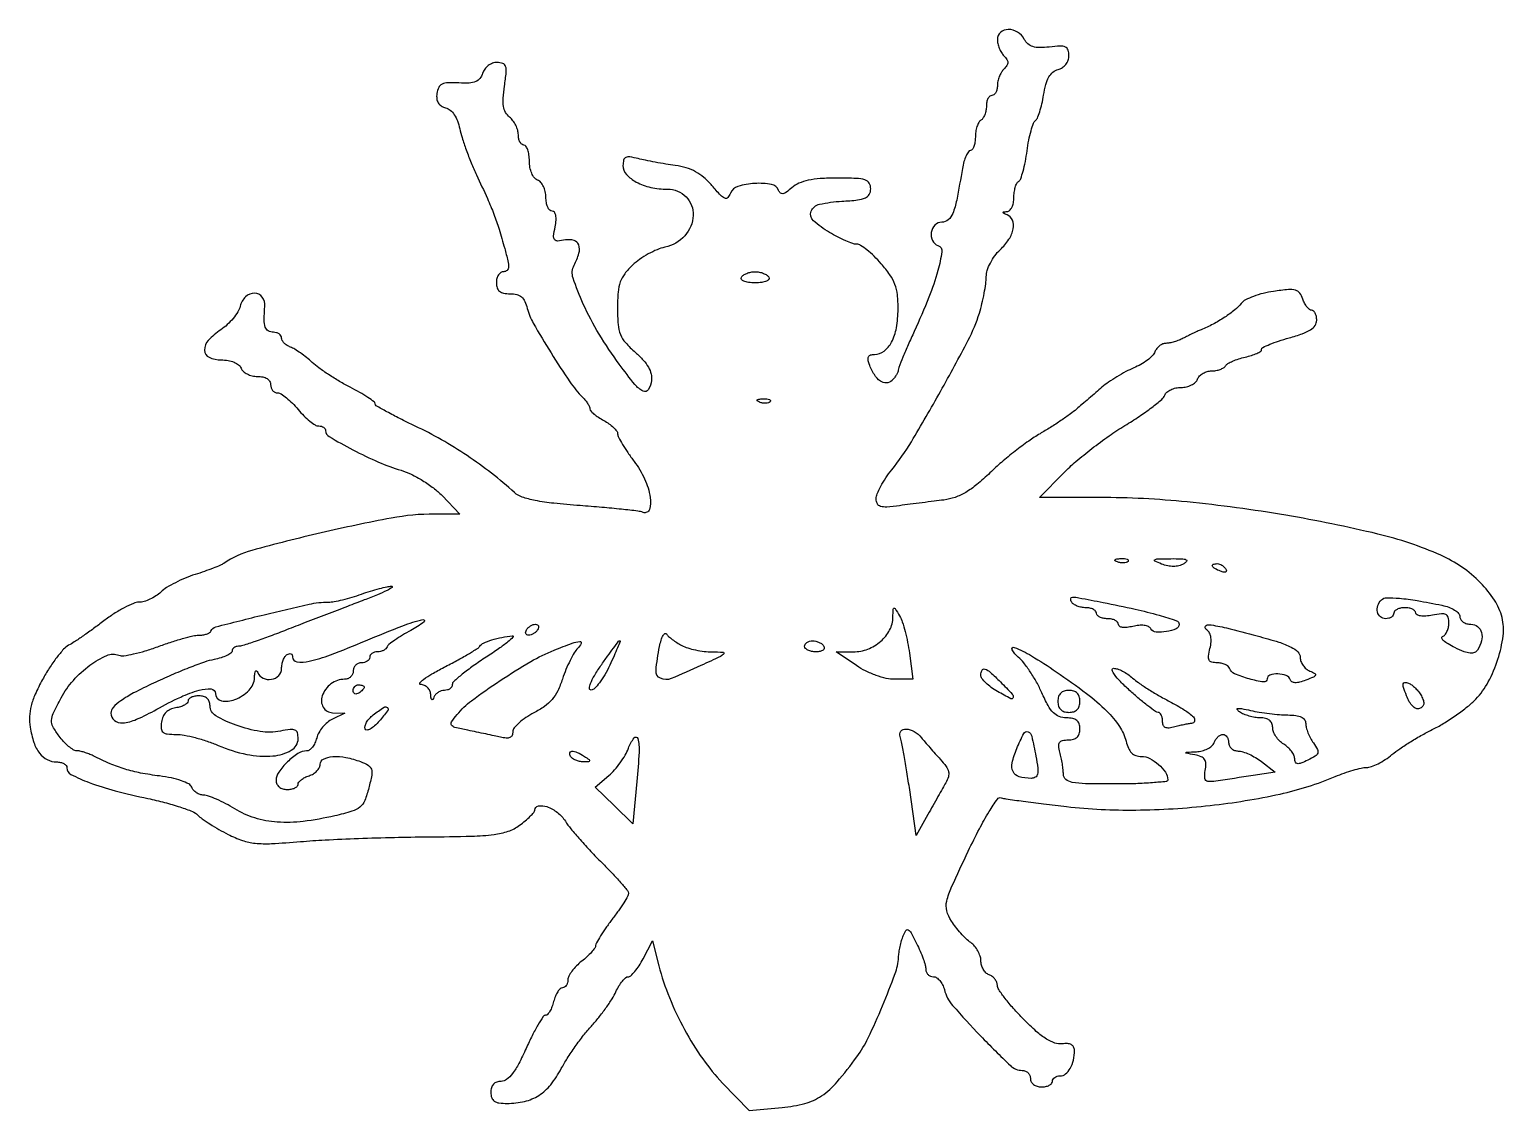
# Model space of a CAD drawing. Extents: x 0 to 268, y 0 to 196.
import ezdxf

# ---------------------------------------------------------------- set-up
doc = ezdxf.new("R2010")
doc.units = 0

msp = doc.modelspace()

# ---------------------------------------------------------------- linework, layer by layer
for points in [[(176, 194.2, 0.056383), (176.08791, 193.422897, 0.038823), (176.3525, 192.57625, 0.039117), (176.740359, 191.790842, 0.062206), (177.2, 191.2, -0.049631), (177.734592, 190.547259, -0.147822), (177.9, 190, -0.147822), (177.734592, 189.452741, -0.049631), (177.2, 188.8, 0.062206), (176.740359, 188.209158, 0.039117), (176.3525, 187.42375, 0.038823), (176.08791, 186.577103, 0.056383), (176, 185.8, -0.053595), (175.925973, 185.111367, -0.073362), (175.70625, 184.52875, -0.093122), (175.381591, 184.137625, -0.17482), (175, 184, 0.186414), (174.618213, 183.852535, 0.089706), (174.29375, 183.429836, 0.069539), (174.073784, 182.801778, 0.049547), (174, 182.059017, -0.046881), (173.925923, 181.270704, -0.046318), (173.70625, 180.50665, -0.050262), (173.383556, 179.876024, -0.111412), (173, 179.5, 0.130646), (172.615492, 179.093337, 0.045439), (172.29375, 178.346475, 0.041396), (172.073842, 177.42066, 0.037634), (172, 176.440983, -0.034692), (171.935051, 175.506041, -0.052831), (171.738388, 174.717039, -0.068867), (171.450996, 174.17479, -0.240989), (171.109406, 174, 0.250963), (170.729389, 173.796439, 0.041763), (170.315351, 173.045312, 0.03726), (169.936938, 171.995028, 0.025034), (169.656861, 170.75, -0.004908), (168.608049, 165.019863, -0.044566), (167.90644, 162.579199, -0.128237), (167.078567, 161.429499, -0.174654), (165.886501, 161, 0.206083), (164.663304, 160.473478, 0.151133), (164.002489, 159.132463, 0.150663), (164.213331, 157.649452, 0.204987), (165.212016, 156.762661, -0.36088), (165.909363, 155.641368, -0.033372), (165.200327, 152.196889, -0.028083), (163.574828, 147.386717, -0.012175), (160.903961, 141.18023, 0.00408), (159.791308, 138.705794, 0.00592), (158.853039, 136.502388, 0.00318), (158.095531, 134.62964, 0.094785), (158, 134.13023, -0.104985), (157.924126, 133.772858, -0.032098), (157.666384, 133.280889, -0.030558), (157.298938, 132.752745, -0.02912), (156.864286, 132.264286, -0.185944), (155.847441, 131.812982, -0.170359), (154.745275, 132.138833, -0.101882), (153.658742, 133.322119, -0.044468), (152.725431, 135.25, -0.051637), (152.51473, 136.0459, -0.164218), (152.606536, 136.580988, -0.194997), (152.986589, 136.894779, -0.076405), (153.671142, 137, 0.164486), (155.413791, 137.589223, 0.109628), (156.784062, 139.215046, 0.077823), (157.664779, 141.815152, 0.041153), (157.968197, 145.215204, 0.027588), (157.842683, 147.805525, 0.063298), (157.398191, 149.70384, 0.063386), (156.493382, 151.428998, 0.02773), (154.896408, 153.465204, 0.019752), (153.609977, 154.818612, 0.024806), (152.311092, 155.961654, 0.024238), (151.15676, 156.792023, 0.144781), (150.453568, 157, -0.085559), (149.71865, 157.126685, -0.016222), (148.448485, 157.624967, -0.016893), (146.987146, 158.313066, -0.014798), (145.508399, 159.127546, -0.050177), (142.587982, 161.271731, -0.313406), (142.188161, 162.980933, -0.251044), (143.699524, 164.257159, -0.037946), (147.759366, 164.80226, 0.01199), (150.622217, 165.036361, 0.075133), (152.038548, 165.406401, 0.166759), (152.739563, 166.041386, 0.126748), (153, 167.05226, 0.137123), (152.713348, 168.077842, 0.181965), (151.957895, 168.671096, 0.068308), (150.3754, 168.941629, 0.008228), (146.828741, 169, 0.015796), (143.833777, 168.90536, 0.037125), (141.618808, 168.599105, 0.050264), (139.951774, 168.061332, 0.078313), (138.682641, 167.25, -0.023397), (137.711699, 166.467525, -0.107194), (137.053969, 166.175403, -0.22542), (136.595791, 166.287057, -0.138845), (136.270567, 166.75, 0.270439), (134.980884, 167.849737, 0.058801), (131.943547, 168.0333, 0.057919), (128.887811, 167.499909, 0.230678), (127.524265, 166.25, -0.090866), (127.039205, 165.470547, -0.31586), (126.491365, 165.347455, -0.108909), (125.717194, 165.886046, -0.010194), (124.167276, 167.633325, 0.037957), (122.710081, 169.103094, 0.052721), (121.189821, 170.162178, 0.053141), (119.491322, 170.874184, 0.039401), (117.5, 171.302788, -0.006781), (115.767355, 171.558986, -0.005087), (113.867188, 171.886213, -0.005144), (112.084938, 172.230821, -0.011746), (110.75, 172.53604, 0.022825), (109.26261, 172.841615, 0.147634), (108.512375, 172.73882, 0.228097), (108.121759, 172.268377, 0.061185), (108, 171.277092, 0.187059), (108.621208, 169.674737, 0.08613), (110.418427, 168.282004, 0.068708), (113.042114, 167.323586, 0.053309), (116.068492, 167, -0.19935), (119.456026, 165.593494, -0.209859), (120.756365, 162.240925, -0.174869), (119.227105, 158.520062, -0.158127), (115.606699, 156.442575, 0.048318), (114.21827, 156.007212, 0.026068), (112.60478, 155.22275, 0.025718), (111.029941, 154.243971, 0.036599), (109.75, 153.207502, 0.039886), (108.312228, 151.624081, 0.079712), (107.505873, 150.142455, 0.065221), (107.11338, 148.292488, 0.019704), (107, 145.416501, 0.019612), (107.118018, 142.408896, 0.076328), (107.542917, 140.600712, 0.086957), (108.460674, 139.125871, 0.030044), (110.25, 137.353592, -0.0281), (111.6826, 135.945621, -0.054217), (112.628264, 134.647406, -0.069452), (113.119993, 133.425318, -0.096534), (113.180449, 132.25, -0.097584), (112.601272, 130.589651, -0.395788), (111.665519, 130.313595, -0.106804), (110.168504, 131.523358, -0.010626), (107.335169, 135.196213, -0.023476), (103.675468, 140.675349, -0.02845), (100.794633, 146.141313, -0.026744), (98.941142, 150.854316, -0.202763), (99.125323, 153.184259, 0.048387), (99.995616, 155.348797, 0.155185), (99.961332, 156.884195, 0.245065), (99.107529, 157.695532, 0.117569), (97.554831, 157.765731, -0.028635), (96.14676, 157.579309, -0.249652), (95.588481, 157.82523, -0.200135), (95.408392, 158.472121, -0.018467), (95.679831, 160.149153, 0.028668), (95.848981, 161.348811, 0.068851), (95.799982, 162.243183, 0.118492), (95.548877, 162.79346, 0.230669), (95.125, 163, -0.209717), (94.694843, 163.188722, -0.081607), (94.330469, 163.743594, -0.06215), (94.082538, 164.562267, -0.042507), (94, 165.531385, 0.055002), (93.888458, 166.542288, 0.057561), (93.559375, 167.488259, 0.06413), (93.074238, 168.232199, 0.125259), (92.5, 168.638374, -0.134491), (91.911606, 169.070802, -0.065461), (91.429364, 169.877318, -0.056246), (91.108095, 170.931597, -0.045886), (91, 172.106989, 0.032824), (90.927172, 173.215182, 0.050432), (90.70625, 174.150178, 0.065191), (90.383965, 174.79579, 0.249384), (90, 175, -0.181272), (89.618307, 175.143082, -0.091278), (89.29375, 175.551532, -0.071223), (89.073889, 176.159146, -0.05129), (89, 176.877555, 0.070725), (88.884116, 177.692716, 0.0446), (88.53451, 178.589901, 0.04398), (88.021856, 179.428665, 0.060462), (87.415353, 180.070251, -0.09159), (86.690403, 180.939019, -0.087043), (86.307418, 182.024871, -0.059067), (86.236701, 183.514466, -0.019575), (86.476626, 185.692696, 0.011106), (86.79639, 188.204201, 0.102285), (86.687976, 189.290923, 0.235626), (86.180438, 189.818436, 0.08568), (85.128661, 190, 0.089682), (84.317015, 189.853239, 0.071603), (83.535683, 189.425651, 0.070891), (82.899672, 188.789842, 0.084369), (82.511544, 188.036371, -0.089579), (82.009566, 187.086154, -0.130988), (81.257766, 186.519824, -0.086935), (80.08556, 186.267914, -0.024009), (78.194368, 186.286371, 0.020576), (76.203055, 186.319472, 0.105508), (75.134326, 186.063859, 0.170178), (74.52837, 185.461851, 0.07758), (74.197743, 184.380352, 0.065536), (74.187313, 183.42826, 0.107498), (74.450594, 182.669778, 0.113438), (74.991961, 182.116136, 0.078893), (75.795875, 181.763631, -0.110854), (76.629602, 181.333196, -0.070153), (77.365022, 180.516907, -0.058691), (77.955503, 179.371554, -0.040363), (78.356913, 177.965437, 0.027354), (78.773363, 176.348587, 0.010377), (79.523398, 174.141137, 0.010241), (80.439769, 171.769883, 0.012328), (81.400805, 169.582159, -0.004156), (83.371165, 165.288728, -0.01392), (84.56013, 162.429646, -0.016393), (85.484954, 159.759956, -0.007674), (86.514608, 156.25, -0.010141), (87.093302, 153.980966, -0.067408), (87.203608, 152.821161, -0.19454), (86.940587, 152.238565, -0.192954), (86.345411, 152, 0.146942), (85.832339, 151.845889, 0.099081), (85.395215, 151.4125, 0.082857), (85.100543, 150.76458, 0.065468), (85, 150, 0.075604), (85.141944, 149.066626, 0.148702), (85.560118, 148.451536, 0.124639), (86.310162, 148.107118, 0.045651), (87.480948, 148, -0.059563), (88.695562, 147.854793, -0.11598), (89.561528, 147.41611, -0.108587), (90.176863, 146.61443, -0.04814), (90.626672, 145.351323, 0.068916), (91.718032, 142.646579, 0.008871), (94.932249, 137.270732, 0.010218), (98.357018, 132.009619, 0.04592), (100.690057, 129.178571, -0.026158), (101.19143, 128.616891, -0.028662), (101.615204, 128.022182, -0.029798), (101.914621, 127.476997, -0.111116), (102, 127.097551, 0.190467), (102.14797, 126.723203, 0.029974), (102.734375, 126.168064, 0.029688), (103.542613, 125.567893, 0.021996), (104.5, 125, -0.030705), (105.458968, 124.408367, -0.037323), (106.273797, 123.737516, -0.040708), (106.851732, 123.086532, -0.155978), (107.02782, 122.58102, 0.115987), (107.192163, 121.954859, 0.013), (107.920546, 120.663659, 0.015229), (108.887588, 119.155162, 0.011804), (110.02782, 117.571861, -0.055102), (111.921339, 114.396051, -0.063511), (112.96523, 111.0298, -0.124324), (112.804289, 108.844918, -0.427604), (111.65586, 108.301817, 0.061412), (110.71851, 108.534919, 0.003461), (107.739267, 108.876468, 0.005273), (104.17762, 109.221874, 0.003838), (100.210291, 109.533768, -0.008473), (95.427167, 109.954443, -0.02268), (92.045673, 110.465581, -0.030948), (89.676698, 111.088811, -0.105026), (88.30443, 111.889921, 0.018665), (84.134019, 115.405247, 0.01828), (79.684653, 118.62548, 0.018356), (75.031304, 121.499171, 0.019228), (70.25, 123.976634, -0.006865), (67.470982, 125.330535, -0.010837), (65.129687, 126.575586, -0.005051), (63.20422, 127.679368, -0.266068), (63, 128.035974, 0.241232), (62.820817, 128.385753, 0.010671), (61.662536, 129.182631, 0.016015), (60.191755, 130.082848, 0.010546), (58.446931, 131.027294, -0.014365), (56.532376, 132.082601, -0.011716), (54.544586, 133.31759, -0.011888), (52.767585, 134.541489, -0.030135), (51.556022, 135.535661, 0.017587), (50.542899, 136.410422, 0.015686), (49.432252, 137.247229, 0.015945), (48.386288, 137.936171, 0.04607), (47.609091, 138.319764, -0.051932), (46.993648, 138.632526, -0.055972), (46.47267, 139.058819, -0.062953), (46.117477, 139.528529, -0.131174), (46, 139.968615, 0.143927), (45.884389, 140.361926, 0.099493), (45.559375, 140.697031, 0.083896), (45.073382, 140.922835, 0.066987), (44.5, 141, -0.136104), (43.571794, 141.257433, -0.181028), (43.031595, 141.937147, -0.083494), (42.835587, 143.263207, -0.015245), (42.960875, 145.75, 0.180913), (42.488696, 147.409983, 0.239886), (41.106675, 148.103054, 0.191675), (39.463366, 147.437548, 0.141264), (38.466583, 145.722878, -0.076722), (38.039158, 144.709235, -0.034763), (37.197954, 143.535128, -0.033379), (36.119481, 142.395699, -0.038981), (34.950406, 141.472878, 0.058328), (32.682676, 139.536197, 0.192902), (31.992394, 137.736916, 0.29179), (32.826992, 136.470275, 0.105481), (35.031385, 136, -0.042163), (36.28116, 135.894423, -0.056447), (37.373225, 135.578824, -0.067387), (38.195612, 135.098439, -0.136118), (38.638374, 134.5, 0.119725), (39.03509, 133.925958, 0.065064), (39.747841, 133.440625, 0.059009), (40.64904, 133.111675, 0.058092), (41.606989, 133, -0.05124), (42.591296, 132.898863, -0.089017), (43.351165, 132.593294, -0.115825), (43.827405, 132.112137, -0.138282), (44, 131.5, 0.082687), (44.095391, 130.927122, 0.092524), (44.370412, 130.440625, 0.100616), (44.780013, 130.115317, 0.118206), (45.260977, 130, -0.141439), (45.902652, 129.814779, -0.028544), (46.879468, 129.11875, -0.028041), (47.958782, 128.148493, -0.023026), (49, 127, 0.023026), (50.041218, 125.851507, 0.028041), (51.120532, 124.88125, 0.028544), (52.097348, 124.185221, 0.141439), (52.739023, 124, -0.064887), (53.221099, 123.937175, -0.082449), (53.629588, 123.752935, -0.098905), (53.902847, 123.479675, -0.148126), (54, 123.158929, 0.267676), (54.63288, 122.061454, 0.010066), (58.948023, 119.678869, 0.018369), (63.613253, 117.43896, 0.030995), (67.689758, 115.955901, -0.042017), (69.53057, 115.239935, -0.024526), (71.605344, 114.095779, -0.024399), (73.584102, 112.736821, -0.037627), (75.135925, 111.359761), (78.392334, 108), (73.792847, 108, 0.046158), (65.927266, 107.272333, 0.011295), (53.183998, 104.594961, 0.009134), (40.593044, 101.407504, 0.084091), (35.5, 99.047019, -0.05064), (34.874989, 98.70509, -0.007677), (33.552935, 98.170827, -0.008535), (31.966501, 97.588808, -0.007293), (30.275951, 97.028632, 0.022812), (28.513236, 96.383189, 0.019197), (26.709875, 95.545176, 0.019628), (25.12155, 94.6512, 0.049571), (24.067764, 93.848505, -0.043039), (23.163667, 93.141018, -0.035067), (22.089185, 92.542998, -0.036319), (21.01398, 92.131943, -0.073269), (20.11841, 92, 0.100326), (19.081572, 91.78984, 0.02176), (17.422899, 91.001904, 0.02186), (15.550218, 89.902886, 0.019389), (13.701868, 88.602227, -0.005577), (11.856254, 87.225743, -0.005682), (9.991758, 85.899442, -0.005533), (8.346047, 84.783501, -0.023356), (7.322501, 84.172597, 0.086797), (6.400061, 83.449927, 0.020062), (5.134692, 81.925977, 0.020129), (3.80035, 80.027304, 0.018478), (2.582104, 77.973518, 0.018161), (1.239036, 75.277055, 0.043043), (0.492278, 73.164418, 0.054116), (0.215297, 71.275604, 0.049629), (0.336484, 69.313918, 0.039217), (1.014947, 66.532677, 0.082924), (2.042944, 64.573095, 0.111621), (3.418515, 63.414768, 0.119958), (5.122445, 63, -0.054021), (5.840729, 62.922168, -0.073746), (6.448468, 62.691261, -0.093434), (6.856369, 62.350019, -0.173669), (7, 61.948973, 0.282311), (7.74437, 60.735692, 0.026835), (11.067486, 59.265453, 0.026204), (15.743873, 57.764969, 0.013541), (21.723509, 56.358503, -0.013001), (24.753362, 55.649307, -0.01599), (27.537726, 54.824758, -0.014474), (29.809952, 53.998341, -0.10226), (30.786608, 53.35625, 0.042868), (31.598439, 52.672849, 0.011748), (32.988981, 51.740726, 0.011786), (34.621415, 50.754483, 0.012039), (36.287126, 49.853519, 0.03453), (38.882478, 48.74792, 0.058552), (41.185893, 48.240788, 0.038389), (44.144467, 48.172734, 0.007613), (49.432796, 48.538031, -0.008313), (53.883085, 48.839178, -0.00338), (59.949009, 49.107349, -0.003343), (66.475946, 49.308006, -0.004255), (72.5, 49.401611, 0.003987), (80.528212, 49.522055, 0.025477), (84.586343, 49.822568, 0.051786), (87.161244, 50.420954, 0.075758), (89.218575, 51.5, 0.016103), (90.262051, 52.320729, 0.021684), (91.1478, 53.132812, 0.019476), (91.811325, 53.850144, 0.16796), (91.968575, 54.25, -0.353548), (92.643096, 55.016678, -0.129366), (94.185587, 54.881036, -0.07961), (96.095077, 53.828185, -0.084644), (97.533567, 52.25, 0.028963), (98.531533, 50.875926, 0.0087), (100.204206, 48.903939, 0.008689), (102.161877, 46.752321, 0.009323), (104.148577, 44.720857, -0.00773), (106.007505, 42.832114, -0.011399), (107.574895, 41.112727, -0.006821), (108.824901, 39.636917, -0.174001), (109, 39.148996, -0.132153), (108.869389, 38.663463, -0.009081), (108.126922, 37.435249, -0.012452), (107.166332, 35.990575, -0.009011), (106.02782, 34.428139, 0.009299), (104.887366, 32.861141, 0.012616), (103.920546, 31.402417, 0.00958), (103.174944, 30.161157, 0.122932), (103.02782, 29.64392, -0.152091), (102.872637, 29.19722, -0.023539), (102.273797, 28.461654, -0.024421), (101.459305, 27.636995, -0.019065), (100.5, 26.82134, 0.032218), (99.543259, 25.963531, 0.035158), (98.734375, 25.013195, 0.037659), (98.168581, 24.109925, 0.121673), (98, 23.42742, -0.066949), (97.926611, 22.88178, -0.08387), (97.711847, 22.419305, -0.099484), (97.393129, 22.110016, -0.144001), (97.019052, 22, 0.196992), (96.598489, 21.827615, 0.05533), (96.141941, 21.265625, 0.046776), (95.722843, 20.457085, 0.034719), (95.410644, 19.5, -0.029544), (95.109273, 18.542644, -0.041377), (94.722068, 17.734375, -0.047648), (94.311418, 17.164822, -0.21599), (93.947668, 17, 0.253886), (93.509727, 16.762305, 0.011175), (92.566622, 15.2375, 0.016596), (91.511911, 13.299407, 0.01084), (90.419513, 11, -0.015027), (89.077634, 8.23542, -0.041904), (87.922594, 6.416211, -0.064278), (86.869666, 5.347236, -0.167691), (85.863436, 5, 0.083938), (85.072794, 4.866328, 0.122042), (84.48293, 4.481679, 0.116354), (84.122739, 3.850249, 0.071806), (84, 3, 0.080641), (84.157824, 2.027802, 0.164872), (84.619118, 1.419322, 0.117663), (85.482233, 1.093386, 0.031717), (86.952947, 1, 0.057638), (90.134344, 1.367959, 0.085214), (92.71575, 2.460312, 0.080999), (94.874551, 4.399954, 0.047254), (96.794176, 7.312496, -0.020049), (97.879906, 9.172386, -0.011793), (99.317136, 11.309344, -0.011786), (100.856752, 13.380546, -0.019678), (102.259305, 15.038464, 0.016576), (103.59012, 16.591942, 0.013608), (104.908936, 18.334018, 0.013829), (106.033624, 20.002489, 0.035026), (106.728561, 21.288464, -0.028401), (107.271939, 22.326599, -0.03702), (107.888737, 23.203486, -0.0405), (108.488761, 23.824807, -0.182454), (108.952881, 24, 0.191243), (109.440765, 24.193693, 0.030782), (110.154563, 24.954687, 0.030261), (110.922848, 26.005409, 0.022428), (111.645415, 27.25), (113.34219, 30.5), (114.512933, 26, 0.032884), (116.429927, 20.220439, 0.02807), (119.177043, 14.417381, 0.028555), (122.489028, 9.079751, 0.038658), (126.099751, 4.702464), (130.908098, -0.286111), (136.889318, 0.256247, 0.042516), (141.03454, 0.990914, 0.084035), (144.06605, 2.374142, 0.06721), (146.884285, 4.896028, 0.019541), (150.5, 9.48299, 0.045912), (152.530845, 12.896422, 0.012136), (155.125738, 18.696642, 0.010378), (157.438249, 24.560424, 0.076451), (158.041128, 27.5, -0.026128), (158.133834, 28.406394, -0.015139), (158.334719, 29.483149, -0.015105), (158.602291, 30.55367, -0.024492), (158.900944, 31.442636, -0.04715), (159.386068, 32.404059, -0.403219), (159.811835, 32.50947, -0.138621), (160.316019, 31.991023, -0.008307), (161.330659, 30.038998, -0.014521), (161.969684, 28.659129, -0.015722), (162.509631, 27.280198, -0.015379), (162.89736, 26.074019, -0.070181), (163, 25.346362, 0.102466), (163.106403, 24.832604, 0.098688), (163.40878, 24.395494, 0.097101), (163.860437, 24.102617, 0.095713), (164.391592, 24, -0.146963), (164.967485, 23.826993, -0.071474), (165.547058, 23.312091, -0.061399), (166.042802, 22.553885, -0.052679), (166.370943, 21.658182, 0.118269), (167.86614, 18.795609, 0.012769), (172.949315, 13.25457, 0.010012), (178.364777, 7.866, 0.193068), (180.523909, 7, -0.100692), (181.087207, 6.885399, -0.098319), (181.566398, 6.559375, -0.097547), (181.8874, 6.072494, -0.097408), (182, 5.5, 0.130775), (182.153209, 4.924246, 0.10214), (182.583333, 4.4375, 0.08892), (183.230589, 4.111864, 0.072314), (184, 4, 0.048028), (184.765418, 4.073693, 0.068025), (185.4125, 4.29375, 0.088204), (185.848523, 4.618118, 0.191087), (186, 5, -0.138107), (186.107379, 5.381338, -0.100138), (186.409197, 5.70625, -0.085896), (186.860624, 5.925009, -0.070083), (187.393011, 6, 0.17214), (188.39264, 6.354661, 0.094799), (189.238339, 7.35894, 0.074437), (189.808182, 8.862568, 0.053464), (190, 10.651338, 0.124075), (189.845607, 11.263934, 0.150656), (189.425612, 11.677724, 0.10875), (188.723905, 11.866082, 0.046703), (187.75, 11.819551, -0.120336), (186.442814, 11.948648, -0.057654), (184.91692, 12.69166, -0.039868), (183.07424, 14.086717, -0.015466), (180.75, 16.289785, -0.013097), (178.930729, 18.223029, -0.017661), (177.395312, 20.070081, -0.014801), (176.23802, 21.66199, -0.150882), (176, 22.432796, 0.098805), (175.888181, 22.993131, 0.066859), (175.559375, 23.557596, 0.063877), (175.073442, 24.040466, 0.072187), (174.5, 24.361626, -0.101837), (173.926405, 24.728783, -0.06679), (173.440625, 25.348209, -0.063255), (173.112035, 26.113987, -0.069861), (173, 26.911911, 0.078268), (172.865835, 27.763744, 0.049108), (172.462462, 28.690374, 0.048024), (171.870247, 29.547371, 0.062588), (171.170082, 30.193296, -0.037465), (170.348094, 30.878661, -0.01715), (169.378783, 31.885125, -0.016873), (168.42587, 33.019783, -0.022321), (167.641714, 34.117767, -0.080256), (166.820633, 35.979479, -0.123911), (166.805514, 37.729236, -0.047392), (167.694811, 40.303365, -0.00381), (170.721632, 46.817529, -0.009401), (172.726167, 50.8493, -0.018283), (174.501869, 53.9741, -0.013983), (176.010447, 56.270259, -0.332159), (176.70201, 56.499563, 0.044981), (177.558858, 56.297744, 0.001856), (180.688187, 55.86407, 0.003212), (184.405065, 55.387319, 0.002273), (188.584046, 54.897832, 0.030865), (201.173551, 54.263491, 0.025047), (214.666353, 55.093651, 0.025752), (227.34496, 57.179075, 0.046457), (237.372124, 60.361928, -0.014893), (238.986709, 60.98896, -0.014889), (240.6359, 61.518816, -0.014883), (242.100742, 61.894921, -0.055447), (243.045399, 62, 0.088203), (243.929595, 62.157201, 0.028899), (245.147812, 62.686217, 0.027764), (246.458747, 63.442002, 0.028045), (247.673275, 64.336059, -0.023815), (249.086814, 65.39516, -0.010453), (251.05109, 66.6667, -0.010318), (253.195301, 67.93156, -0.01361), (255.202777, 68.98973, 0.022967), (257.221871, 70.102778, 0.015877), (259.402486, 71.53609, 0.016043), (261.414518, 73.050845, 0.031367), (262.895759, 74.403671, 0.069736), (265.163607, 77.522478, 0.04473), (266.909779, 81.651754, 0.045425), (267.853068, 85.872374, 0.094025), (267.656625, 89.231978, 0.082724), (266.28511, 92.379147, 0.05047), (263.739873, 95.546625, 0.047125), (260.371759, 98.376982, 0.047187), (256.534674, 100.52518, 0.045443), (245.098763, 104.381651, 0.016703), (228.384113, 107.787674, 0.016823), (210.441088, 110.206109, 0.025089), (194.629381, 111), (183.675691, 111), (188.087845, 115.512552, -0.0231), (190.252994, 117.531442, -0.011549), (193.162664, 119.890009, -0.01144), (196.292733, 122.197178, -0.016551), (199.168033, 124.077758, 0.011149), (201.762026, 125.734623, 0.01482), (204.039065, 127.361416, 0.012082), (205.843012, 128.802821, 0.127199), (206.386648, 129.565206, -0.125385), (206.775373, 130.114486, -0.064107), (207.487663, 130.578529, -0.057528), (208.3935, 130.89331, -0.054935), (209.361626, 131, 0.057362), (210.331585, 131.111645, 0.05868), (211.24294, 131.440625, 0.064864), (211.96275, 131.925916, 0.120997), (212.361626, 132.5, -0.101733), (212.728615, 133.073593, -0.066794), (213.34753, 133.559375, -0.063277), (214.112558, 133.887964, -0.069939), (214.909598, 134, 0.042777), (215.706415, 134.068297, 0.044331), (216.470163, 134.27115, 0.048473), (217.093936, 134.568692, 0.11938), (217.452451, 134.923063, -0.122871), (217.861282, 135.321646, -0.027635), (218.733237, 135.767792, -0.027053), (219.825558, 136.183422, -0.023326), (221.011468, 136.502519, 0.022175), (222.156413, 136.807768, 0.033051), (223.122119, 137.183404, 0.034838), (223.822896, 137.572352, 0.253866), (224, 137.898685, -0.285401), (224.218481, 138.250268, -0.015227), (225.46875, 138.821103, -0.020097), (227.083696, 139.424668, -0.012904), (229, 140, 0.01775), (231.385953, 140.741615, 0.057494), (232.875792, 141.464449, 0.097467), (233.705554, 142.254521, 0.15512), (234, 143.180771, 0.049291), (233.931202, 143.876951, 0.069287), (233.726045, 144.465601, 0.089462), (233.423461, 144.861853, 0.187189), (233.067388, 145, -0.172855), (232.663488, 145.143933, -0.057149), (232.217711, 145.601848, -0.048911), (231.802079, 146.264716, -0.038764), (231.484498, 147.048843, 0.083519), (230.934533, 148.120925, 0.170079), (230.159526, 148.643465, 0.086842), (228.85327, 148.752193, 0.012328), (226.16711, 148.442299, 0.026003), (224.291622, 148.078672, 0.028189), (222.515047, 147.529374, 0.029268), (221.060935, 146.889148, 0.107514), (220.288369, 146.254799, -0.056083), (219.105696, 145.06208, -0.024077), (217.290549, 143.740198, -0.02312), (215.167521, 142.481806, -0.025335), (213, 141.466223, 0.009386), (212.301431, 141.165687, 0.004719), (211.430548, 140.761537, 0.004684), (210.537721, 140.326612, 0.006924), (209.763569, 139.927002, -0.028694), (208.995694, 139.572055, -0.022206), (208.124031, 139.272307, -0.022677), (207.282848, 139.065151, -0.049068), (206.620558, 139, 0.098025), (206.03853, 138.884787, 0.066865), (205.452987, 138.546111, 0.064031), (204.952825, 138.045547, 0.072804), (204.621047, 137.454847, -0.106129), (204.172812, 136.767511, -0.033715), (203.243472, 135.962148, -0.031934), (202.056922, 135.180001, -0.030622), (200.764058, 134.543108, 0.02319), (199.332345, 133.864051, 0.014605), (197.724442, 132.946727, 0.01466), (196.192598, 131.949714, 0.025934), (195, 131.027657, -0.000046), (193.888101, 130.072106, -0.00003), (192.610269, 128.974292, -0.00003), (191.367998, 127.90729, -0.000059), (190.375385, 127.055031, -0.021831), (189.25563, 126.175723, -0.007363), (187.551203, 124.991275, -0.007308), (185.625649, 123.735292, -0.008316), (183.744649, 122.590506, 0.022076), (181.69035, 121.261456, 0.011118), (179.214861, 119.415975, 0.011019), (176.736458, 117.39167, 0.016059), (174.651841, 115.491898, -0.01975), (172.291443, 113.372475, -0.039869), (170.247414, 111.936345, -0.048829), (168.30729, 111.034349, -0.053088), (166.282577, 110.557003, 0.000315), (164.528818, 110.3347, 0.000169), (162.362694, 110.057997, 0.000168), (160.15224, 109.774119, 0.000262), (158.25, 109.528159, -0.012618), (155.899252, 109.283088, -0.090453), (154.768254, 109.398591, -0.210856), (154.207504, 109.868811, -0.114841), (154, 110.760339, -0.097656), (154.180025, 111.673274, -0.025026), (154.823392, 113.041887, -0.024518), (155.730145, 114.559735, -0.022715), (156.803038, 116.022156, 0.034309), (160.374949, 121.135184, 0.007801), (165.681801, 130.28487, 0.007135), (170.694647, 139.55498, 0.045366), (172.73182, 144.5, 0.015335), (173.206872, 146.220235, 0.01262), (173.610489, 148.081608, 0.012814), (173.894264, 149.810724, 0.032798), (173.984819, 151.075686, -0.075628), (174.169191, 152.241405, -0.041122), (174.7217, 153.585424, -0.039472), (175.531939, 154.903617, -0.046678), (176.5, 156, 0.057416), (178.105214, 157.898438, 0.098432), (178.892487, 159.808447, 0.148046), (178.738118, 161.359095, 0.201172), (177.75, 162.337719, -0.009076), (177.090194, 162.617987, -0.295955), (177, 162.757018, -0.382689), (177.096611, 162.864758, -0.011437), (177.75, 162.921053, 0.180533), (178.227676, 163.134537, 0.083394), (178.632812, 163.693848, 0.066255), (178.907671, 164.501133, 0.049001), (179, 165.440983, -0.032806), (179.063959, 166.414722, -0.038152), (179.255031, 167.322545, -0.041642), (179.533683, 168.047525, -0.142716), (179.868192, 168.418538, 0.17119), (180.242112, 168.882707, 0.017182), (180.675462, 170.260762, 0.020004), (181.080772, 171.989371, 0.014607), (181.397183, 173.936455, -0.014132), (181.711496, 175.882299, -0.019479), (182.110521, 177.606968, -0.016451), (182.535178, 178.983594, -0.172972), (182.897638, 179.436737, 0.157484), (183.261464, 179.864484, 0.020022), (183.684318, 181.014395, 0.021869), (184.082756, 182.461874, 0.01658), (184.396605, 184.078767, -0.025972), (184.810178, 186.014421, -0.063476), (185.362161, 187.360295, -0.089626), (186.089617, 188.233197, -0.110821), (187.027957, 188.717562, 0.083609), (187.802477, 189.065867, 0.078943), (188.437905, 189.654276, 0.079612), (188.855606, 190.405691, 0.087337), (189, 191.226037, 0.079008), (188.837313, 192.249173, 0.212995), (188.354636, 192.783028, 0.11611), (187.395743, 192.962276, 0.01746), (185.431969, 192.802265, -0.026603), (183.647743, 192.689665, -0.07699), (182.426362, 192.866576, -0.107713), (181.557493, 193.355009, -0.088399), (180.896785, 194.192859, 0.132363), (179.667458, 195.500361, 0.138768), (177.970032, 195.983383, 0.181183), (176.5758, 195.46333, 0.217144)], [(134.5, 151, -0.302575), (134.486626, 150.607504, -0.143113), (134.069598, 150.280626, -0.067954), (133.210982, 150.066129, -0.027283), (132, 150, -0.027283), (130.789018, 150.066129, -0.067954), (129.930402, 150.280626, -0.143113), (129.513374, 150.607504, -0.302575), (129.5, 151, -0.108893), (129.872201, 151.383456, -0.050757), (130.489314, 151.70625, -0.046925), (131.234268, 151.925899, -0.048273), (132, 152, -0.048273), (132.765732, 151.925899, -0.046925), (133.510686, 151.70625, -0.050757), (134.127799, 151.383456, -0.108893)], [(134.729167, 128.395833, -0.126455), (134.402231, 128.202593, -0.060344), (133.916927, 128.123424, -0.05415), (133.359369, 128.160852, -0.051402), (132.8125, 128.316886, -0.054073), (132.395823, 128.538436, -0.470617), (132.37858, 128.720685, -0.168741), (132.670344, 128.862007, -0.018894), (133.416667, 128.921053, -0.028489), (134.112848, 128.910055, -0.077125), (134.592839, 128.799335, -0.208169), (134.77538, 128.614691, -0.296942)], [(199.729167, 99.395833, -0.126455), (199.402231, 99.202593, -0.060344), (198.916927, 99.123424, -0.05415), (198.359369, 99.160852, -0.051402), (197.8125, 99.316886, -0.054073), (197.395823, 99.538436, -0.470617), (197.37858, 99.720685, -0.168741), (197.670344, 99.862007, -0.018894), (198.416667, 99.921053, -0.028489), (199.112848, 99.910055, -0.077125), (199.592839, 99.799335, -0.208169), (199.77538, 99.614691, -0.296942)], [(209.838122, 98.969217, -0.072426), (208.984343, 98.624522, -0.057782), (207.997994, 98.501904, -0.053204), (206.930762, 98.606896, -0.044223), (205.838122, 98.936239, -0.015726), (204.600346, 99.478043, -0.60257), (204.590241, 99.717726, -0.127002), (205.125359, 99.869092, -0.003692), (207.5, 99.906205, -0.008502), (209.491855, 99.888757, -0.089081), (210.28804, 99.724496, -0.506083), (210.366417, 99.420897, -0.08977)], [(217.492921, 98.011454, -0.1144), (217.606889, 97.674071, -0.32948), (217.487528, 97.474315, -0.155351), (217.131719, 97.443138, -0.036408), (216.551938, 97.618443, -0.029964), (215.48003, 98.105273, -0.168622), (215.057392, 98.558518, -0.444011), (215.201747, 98.882327, -0.079093), (215.940983, 99, -0.088797), (216.34605, 98.927491, -0.053277), (216.78502, 98.709615, -0.051183), (217.189428, 98.389589, -0.061454)], [(61, 92.403358, 0.001077), (57.967572, 91.249483, 0.000557), (54.181251, 89.794558, 0.000554), (50.292291, 88.290271, 0.00084), (46.914897, 86.973025, -0.004837), (43.924505, 85.834173, -0.006667), (41.21573, 84.873326, -0.004411), (38.932215, 84.119853, -0.077628), (38.164897, 84, 0.073492), (37.71978, 83.934219, 0.087923), (37.342189, 83.742969, 0.100576), (37.089769, 83.458679, 0.132164), (37, 83.125, -0.248417), (36.799252, 82.74588, -0.03967), (36.045313, 82.316656, -0.036035), (34.995017, 81.913858, -0.02434), (33.75, 81.601913, 0.035315), (32.009452, 81.125013, 0.008312), (29.178125, 80.076535, 0.00852), (25.955471, 78.758172, 0.008292), (22.75, 77.319218, 0.010764), (19.123271, 75.522114, 0.033419), (16.794886, 74.099705, 0.051177), (15.415384, 72.895943, 0.190003), (15, 71.842306, 0.228331), (15.629117, 70.536486, 0.19184), (17.113805, 70.087298, 0.082303), (19.6691, 70.738463, 0.02398), (23.316391, 72.55327, -0.017866), (27.674399, 74.788587, -0.043818), (31.053931, 76.024603, -0.080651), (33.229462, 76.247479, -0.397076), (34, 75.430194, 0.353115), (35.067435, 74.107202, 0.150205), (37.493817, 74.314366, 0.100056), (40.091822, 76.026919, 0.190484), (41.078947, 78.285184, -0.021204), (41.140198, 79.068545, -0.106239), (41.282867, 79.48221, -0.453666), (41.465753, 79.514584, -0.128366), (41.662281, 79.25, 0.187614), (42.630651, 78.219745, 0.152006), (44.142842, 78.000885, 0.157456), (45.47484, 78.678024, 0.199623), (46, 79.940983, -0.046881), (46.074077, 80.729296, -0.046318), (46.29375, 81.49335, -0.050262), (46.616444, 82.123976, -0.111412), (47, 82.5, -0.082592), (47.3821, 82.656512, -0.161196), (47.70625, 82.6254, -0.182303), (47.921712, 82.413961, -0.108972), (48, 82.059017, 0.380534), (48.783368, 81.178767, 0.083855), (50.981995, 81.290948, 0.036156), (54.869193, 82.453389, 0.008232), (61.257623, 85, -0.006217), (68.012002, 87.72409, -0.036598), (71.661466, 88.844039, -0.805453), (71.865363, 88.410118, -0.041268), (69.485191, 86.879568, 0.01271), (67.934597, 86.003256, 0.016835), (66.572733, 85.12364, 0.01423), (65.49966, 84.331995, 0.136967), (65.166667, 83.879568, -0.121169), (64.934685, 83.542953, -0.065214), (64.515104, 83.258373, -0.058975), (63.983224, 83.065474, -0.057591), (63.416667, 83, 0.068857), (62.8752, 82.925077, 0.085122), (62.416146, 82.70625, 0.099913), (62.109202, 82.381338, 0.140362), (62, 82, -0.148195), (61.884432, 81.618646, -0.098894), (61.559375, 81.29375, -0.082425), (61.073457, 81.074694, -0.064853), (60.5, 81, 0.099038), (59.927543, 80.885486, 0.097945), (59.440625, 80.559375, 0.097945), (59.114514, 80.072457, 0.099038), (59, 79.5, -0.103894), (58.879773, 78.927643, -0.098961), (58.538393, 78.440625, -0.09673), (58.028401, 78.114249, -0.094386), (57.428571, 78, 0.162287), (54.9641, 77.178461, 0.146676), (53.363577, 75.010674, 0.222746), (53.558627, 72.933467, 0.257677), (55.25, 71.93232), (57.5, 71.864639), (55.228264, 70.769806, 0.062825), (54.315558, 70.178878, 0.044107), (53.451515, 69.309944, 0.044411), (52.760942, 68.312683, 0.06785), (52.369856, 67.337487, -0.046962), (52.053754, 66.443194, -0.0574), (51.591685, 65.686637, -0.067878), (51.061786, 65.170454, -0.160543), (50.544602, 65, 0.14579), (48.972536, 64.531663, 0.047554), (47.06129, 63.004627, 0.047454), (45.480424, 61.153482, 0.154198), (45, 59.632705, 0.110431), (45.146112, 58.979215, 0.112021), (45.55624, 58.454088, 0.099825), (46.197022, 58.115882, 0.071786), (47, 58, 0.044675), (47.765579, 58.068541, 0.064527), (48.4125, 58.273955, 0.08442), (48.849826, 58.576219, 0.202082), (49, 58.932612, -0.170109), (49.141156, 59.335507, -0.058089), (49.5875, 59.777735, -0.0497), (50.234602, 60.188321, -0.039709), (51, 60.5, 0.06077), (51.764714, 60.849532, 0.063046), (52.4125, 61.36914, 0.069989), (52.851427, 61.972302, 0.122947), (53, 62.567388, -0.289226), (53.60228, 63.521482, -0.094711), (55.284435, 63.961348, -0.064358), (57.691293, 63.812811, -0.043313), (60.343658, 63.059441, -0.042729), (61.738269, 62.387955, -0.185491), (62.298034, 61.681189, -0.123585), (62.359561, 60.605051, -0.014942), (61.840827, 58.271033, -0.032943), (61.102782, 56.001721, -0.126952), (60.233092, 54.816038, -0.098767), (58.779125, 54.043318, -0.015793), (55.652789, 53.211592, -0.026613), (49.945414, 52.201193, -0.047894), (45.19766, 52.076352, -0.057109), (41.131634, 52.831048, -0.063692), (37.5, 54.473914, 0.016119), (35.848091, 55.419306, 0.017824), (34.192365, 56.223047, 0.017465), (32.73901, 56.805818, 0.082042), (31.856989, 56.96879, -0.076766), (31.188833, 57.085015, -0.063727), (30.539209, 57.401018, -0.06531), (30.005547, 57.860141, -0.091125), (29.678138, 58.396377, 0.181458), (29.140025, 59.003248, 0.037211), (27.804628, 59.586804, 0.032939), (25.992817, 60.091634, 0.020641), (23.821149, 60.452376, -0.016053), (20.396377, 60.989038, -0.026879), (17.56708, 61.685268, -0.027138), (14.847671, 62.675754, -0.016759), (11.763569, 64.116671, 0.024068), (11.006114, 64.457167, 0.019595), (10.166041, 64.749753, 0.020025), (9.369761, 64.958104, 0.047788), (8.763569, 65.031425, -0.133914), (8.150608, 65.215081, -0.034734), (7.30863, 65.824855, -0.032779), (6.410924, 66.681108, -0.028334), (5.584958, 67.688335, -0.028771), (4.469934, 69.417773, -0.143276), (4.208733, 70.530722, -0.098686), (4.537514, 71.813896, -0.010046), (5.960957, 74.632475, -0.060143), (8.175193, 77.81485, -0.051784), (11.188244, 80.562125, -0.055765), (14.239195, 82.326859, -0.197352), (16.456038, 82.378496, 0.127367), (17.335188, 82.278693, 0.018534), (19.121234, 82.598895, 0.019974), (21.246817, 83.151622, 0.015921), (23.491147, 83.910803, -0.010019), (25.766744, 84.710615, -0.01125), (27.986762, 85.386298, -0.010585), (29.896031, 85.877444, -0.057718), (30.954179, 86, 0.038001), (31.697888, 86.056605, 0.045526), (32.379248, 86.225454, 0.051666), (32.907876, 86.472482, 0.156428), (33.166667, 86.767505, -0.231734), (34.055327, 87.524621, -0.002077), (42.807803, 89.722766, -0.005577), (50.990924, 91.645242, -0.055084), (54.5, 92.031156, 0.045533), (55.533577, 92.124932, 0.013516), (57.0875, 92.453728, 0.01344), (58.821859, 92.919612, 0.014122), (60.5, 93.471164, -0.011301), (62.141406, 94.020919, -0.012182), (63.765625, 94.481334, -0.011768), (65.174901, 94.808815, -0.055549), (66, 94.886439, -0.728965), (66.061293, 94.683862, -0.035982), (65.15, 94.146402, -0.017422), (63.395436, 93.349996, -0.007454)], [(195.200779, 91.960245, -0.006433), (201.05309, 90.733571, -0.015224), (205.368115, 89.632106, -0.011312), (208.527953, 88.644277, -0.321756), (209, 87.98667, -0.299968), (208.460482, 87.168296, -0.061848), (206.716326, 86.66383, -0.059762), (204.843707, 86.591457, -0.238491), (203.893113, 87.172947, 0.153965), (203.440235, 87.563543, 0.068116), (202.670755, 87.776619, 0.055628), (201.691671, 87.79912, 0.039456), (200.607334, 87.616295, -0.031363), (199.559674, 87.422188, -0.064954), (198.729106, 87.429854, -0.106534), (198.196053, 87.625172, -0.257289), (198, 87.980948, 0.188138), (197.84822, 88.370043, 0.08916), (197.4125, 88.700653, 0.068979), (196.765372, 88.924845, 0.048979), (196, 89, -0.048028), (195.234582, 89.073693, -0.068025), (194.5875, 89.29375, -0.088204), (194.151477, 89.618118, -0.191087), (194, 90, 0.186414), (193.852535, 90.381787, 0.089706), (193.429836, 90.70625, 0.069539), (192.801778, 90.926216, 0.049547), (192.059017, 91, -0.046881), (191.270704, 91.074077, -0.046318), (190.50665, 91.29375, -0.050262), (189.876024, 91.616444, -0.111412), (189.5, 92, -0.147625), (189.33196, 92.630557, -0.406701), (189.632643, 92.919544, -0.045015), (190.821809, 92.803902, -0.001709)], [(256.75, 91.443135, -0.038615), (257.994031, 91.084685, -0.051663), (259.045313, 90.562568, -0.062456), (259.76943, 89.96621, -0.191568), (260, 89.386501, 0.142807), (260.154157, 88.857772, 0.099633), (260.5875, 88.407285, 0.084281), (261.235517, 88.103779, 0.067566), (262, 88, -0.16573), (263.216213, 87.58549, -0.16667), (263.922715, 86.515435, -0.12563), (263.927802, 84.970539, -0.080094), (263.213468, 83.311158, -0.155355), (262.659009, 82.847735, -0.124651), (261.884958, 82.73871, -0.067721), (260.762878, 83.017263, -0.018116), (259.075785, 83.760159, -0.021288), (257.855894, 84.41647, -0.050211), (257.026097, 85.029784, -0.118251), (256.709923, 85.493372, -0.42639), (256.847004, 85.782335, 0.136041), (257.288415, 86.079275, 0.066231), (257.661307, 86.653509, 0.058268), (257.914346, 87.398908, 0.052763), (258, 88.208333, 0.06116), (257.870599, 89.262275, 0.223223), (257.456122, 89.771086, 0.14119), (256.64731, 89.907798, 0.021082), (255, 89.65, -0.028511), (253.829405, 89.484574, -0.051981), (252.865385, 89.504327, -0.076205), (252.216192, 89.688528, -0.293575), (252, 90.025, 0.195061), (251.848963, 90.397422, 0.086875), (251.4125, 90.713594, 0.06675), (250.765478, 90.928222, 0.046782), (250, 91, 0.048028), (249.234582, 90.926307, 0.068025), (248.5875, 90.70625, 0.088204), (248.151477, 90.381882, 0.191087), (248, 90, -0.148195), (247.884432, 89.618646, -0.098894), (247.559375, 89.29375, -0.082425), (247.073457, 89.074694, -0.064853), (246.5, 89, -0.180344), (245.577581, 89.34389, -0.161467), (245.053096, 90.225003, -0.134501), (245.111682, 91.380772, -0.117373), (245.748047, 92.414714, -0.197028), (246.698215, 92.812329, -0.023838), (249.009447, 92.71887, -0.020859), (252.261333, 92.294413, -0.00796)], [(160.02258, 82.75), (160.641441, 78), (157.365129, 78, -0.056898), (155.8289, 78.175385, -0.029379), (153.971112, 78.721869, -0.028438), (152.074773, 79.527412, -0.034433), (150.404862, 80.5), (146.720906, 83), (149.860453, 83, 0.09338), (152.473328, 83.492274, 0.086342), (154.80927, 84.907463, 0.090874), (156.437679, 86.951968, 0.120028), (157.030409, 89.25, -0.004801), (157.065099, 90.750398, -0.346158), (157.214404, 90.927942, -0.317154), (157.436527, 90.831624, -0.004387), (158.232269, 89.5, -0.051758), (158.725066, 88.415291, -0.015939), (159.241396, 86.692188, -0.015758), (159.699591, 84.715239, -0.016671)], [(83.155036, 82.021808, 0.010929), (80.79662, 80.423351, 0.016181), (78.808042, 78.912054, 0.011336), (77.255393, 77.591233, 0.213987), (77, 77.021808, -0.137477), (76.890799, 76.632153, -0.100196), (76.583854, 76.300156, -0.086112), (76.12475, 76.076646, -0.070432), (75.583333, 76, 0.080074), (75.004061, 75.906632, 0.064399), (74.434649, 75.632812, 0.065245), (73.960859, 75.227909, 0.087674), (73.662281, 74.75, -0.051902), (73.45138, 74.351958, -0.449116), (73.275306, 74.327933, -0.185333), (73.137165, 74.583427, -0.021021), (73.078947, 75.25, 0.096942), (72.915728, 75.921734, 0.090813), (72.509128, 76.500067, 0.090839), (71.924078, 76.89665, 0.097067), (71.25, 77.048099, -0.611415), (71.112916, 77.334972, -0.071168), (71.776562, 77.98748, -0.02842), (73.312706, 78.98956, -0.01166), (75.5, 80.178448, 0.006088), (77.834929, 81.414082, 0.008567), (79.884375, 82.576765, 0.005496), (81.567797, 83.595412, 0.107934), (82, 84.014666, -0.142555), (82.675621, 84.586078, -0.028068), (84.176458, 85.155638, -0.02862), (86.007244, 85.621868, -0.027448), (87.905036, 85.883999, -0.690563), (88.015888, 85.651223, -0.030969), (87.089301, 84.797331, -0.018715), (85.422181, 83.542436, -0.008507)], [(92.5, 87, -0.064269), (92.189439, 86.617474, -0.051777), (91.769763, 86.29375, -0.053414), (91.310186, 86.073533, -0.085235), (90.881966, 86, -0.117858), (90.550471, 86.079239, -0.186277), (90.357263, 86.29375, -0.154201), (90.338175, 86.617617, -0.076764), (90.5, 87, -0.064269), (90.810561, 87.382526, -0.051777), (91.230237, 87.70625, -0.053414), (91.689814, 87.926467, -0.085235), (92.118034, 88, -0.117858), (92.449529, 87.920761, -0.186277), (92.642737, 87.70625, -0.154201), (92.661825, 87.382383, -0.076764)], [(118.684259, 84.149704, 0.046805), (119.756934, 83.707559, 0.022418), (121.20089, 83.334856, 0.022), (122.754796, 83.078061, 0.029218), (124.184259, 82.990231, -0.012868), (126.189442, 82.932703, -0.612848), (126.318077, 82.642124, -0.111328), (125.716403, 82.169173, -0.002188), (122.150703, 80.490231, -0.012728), (116.736953, 78.135737, -0.207172), (114.799017, 78.18184, -0.318087), (113.999028, 79.570942, -0.026), (114.641132, 83.95566, -0.022496), (114.929864, 85.123475, -0.05383), (115.272787, 85.94619, -0.130113), (115.604704, 86.294539, -0.405913), (115.891132, 86.230364, 0.068273), (116.268797, 85.795865, 0.019674), (116.962771, 85.235151, 0.019399), (117.803414, 84.658244, 0.019539)], [(223.181901, 85.89045, -0.009328), (227.106715, 84.752461, -0.040307), (229.358373, 83.849371, -0.077825), (230.58681, 82.977297, -0.20222), (231, 81.997439, 0.088196), (231.130602, 81.262793, 0.065248), (231.514062, 80.530145, 0.064286), (232.080967, 79.910389, 0.07954), (232.75, 79.506829, -0.029718), (233.651639, 79.078558, -0.388775), (233.760592, 78.756643, -0.188856), (233.421412, 78.419595, -0.010543), (232.017881, 77.846198, -0.027317), (230.896618, 77.484379, -0.073345), (230.065481, 77.391665, -0.123341), (229.504289, 77.553511, -0.1827), (229.184547, 77.946358, 0.230478), (228.456261, 78.690254, 0.078527), (226.929849, 78.977841, 0.087955), (225.503512, 78.768152, 0.322912), (225, 78.069806, -0.457503), (224.360079, 77.516827, -0.032516), (221.751825, 78.074169, -0.03103), (219.083933, 79.010605, -0.215476), (218.166667, 80.001708, 0.145776), (217.898333, 80.384186, 0.063845), (217.362633, 80.706752, 0.055481), (216.662808, 80.926015, 0.048231), (215.897615, 81, -0.061922), (214.932862, 81.11994, -0.220119), (214.460803, 81.502223, -0.150719), (214.345554, 82.227524, -0.026081), (214.616295, 83.607334, 0.039895), (214.816203, 84.799369, 0.073424), (214.757172, 85.779132, 0.09269), (214.44228, 86.541685, 0.107859), (213.885347, 87.092021, -0.435643), (213.783467, 87.637804, -0.271966), (214.443795, 87.918974, -0.028149), (217.609629, 87.32711, -0.005612)], [(99.775148, 83.632291, 0.063959), (99.156963, 82.831899, 0.017684), (98.401444, 81.430822, 0.017557), (97.651224, 79.769077, 0.017549), (97.01932, 78.058541, -0.03392), (96.146009, 75.913193, -0.061988), (95.114825, 74.333137, -0.063044), (93.740649, 73.071219, -0.036309), (91.815601, 71.905927, 0.028975), (90.354902, 71.050709, 0.036724), (89.120833, 70.090907, 0.040002), (88.248112, 69.16603, 0.170738), (88, 68.460624, -0.111849), (87.856104, 67.825412, -0.180988), (87.461979, 67.445414, -0.121102), (86.776949, 67.329218, -0.0389), (85.75, 67.485235, 0.003128), (84.633713, 67.737529, 0.001209), (83.083014, 68.073897, 0.001197), (81.400238, 68.430447, 0.001478), (79.830472, 68.754288, -0.008888), (77.469382, 69.27797, -0.184515), (76.881484, 69.681006, -0.308226), (76.877471, 70.259835, -0.022976), (77.865928, 71.595834, -0.062289), (80.499861, 74.116633, -0.013304), (85.693248, 77.765213, -0.014547), (91.235641, 81.214849, -0.036777), (95.5, 83.296496, -0.006299), (98.788489, 84.564441, -0.069367), (100.164694, 84.867707, -0.578265), (100.403654, 84.518878, -0.084561)], [(105.602357, 80.545678, -0.02184), (104.702394, 78.836485, -0.029702), (103.736268, 77.386395, -0.029942), (102.830395, 76.325994, -0.194598), (102.201959, 76.045678, -0.445578), (101.902954, 76.355502, -0.078397), (102.108954, 77.246597, -0.039592), (102.812441, 78.656553, -0.015175), (104, 80.5, -0.004294), (105.208786, 82.224998, -0.006822), (106.276, 83.678125, -0.002241), (107.214381, 84.908448, -0.232753), (107.400398, 85, -0.526944), (107.473004, 84.894067, -0.003644), (106.997754, 83.691543, -0.009088), (106.386902, 82.254099, -0.005243)], [(144.5, 84, -0.202618), (144.558599, 83.621877, -0.181468), (144.33165, 83.29375, -0.104212), (143.804599, 83.071541, -0.047867), (143.059017, 83, -0.0466), (142.270941, 83.073608, -0.066561), (141.604836, 83.29375, -0.086673), (141.155423, 83.618015, -0.195654), (141, 84, -0.142666), (141.111069, 84.38134, -0.09965), (141.423289, 84.70625, -0.08433), (141.890182, 84.925146, -0.067639), (142.440983, 85, -0.061875), (143.038022, 84.925833, -0.051278), (143.640225, 84.70625, -0.053305), (144.157656, 84.382836, -0.08825)], [(186.686792, 79.376711, -0.012712), (192.214467, 75.416863, -0.034102), (195.866628, 72.24437, -0.048871), (198.168698, 69.453559, -0.088135), (199.363881, 66.75, 0.045328), (199.793454, 65.500036, 0.09324), (200.381928, 64.653666, 0.110964), (201.161932, 64.168684, 0.084009), (202.158809, 64, -0.11887), (203.666091, 63.636524, -0.0627), (205.265644, 62.545743, -0.063454), (206.517437, 61.119443, -0.138682), (206.968197, 59.75, -0.396553), (206.708351, 59.449325, -0.006001), (204.200033, 59.220312, -0.012358), (201.140402, 59.053912, -0.007404), (197.5, 59, -0.004738), (192.034258, 59.051793, -0.040763), (189.606781, 59.296412, -0.123024), (188.435205, 59.829092, -0.226626), (187.986345, 60.75, 0.024706), (187.938811, 61.580061, 0.011588), (187.799577, 62.646875, 0.01145), (187.601675, 63.760635, 0.015772), (187.369714, 64.75, -0.036755), (187.147901, 65.913641, -0.178633), (187.304052, 66.555466, -0.199953), (187.824805, 66.89956, -0.047336), (188.883369, 67, 0.06403), (189.827759, 67.121437, 0.125986), (190.485421, 67.486224, 0.131468), (190.869598, 68.10963, 0.072841), (191, 69, 0.075352), (190.858958, 69.930575, 0.147552), (190.443349, 70.546185, 0.12492), (189.700159, 70.891919, 0.046752), (188.546794, 71, -0.089926), (187.228743, 71.238988, -0.109717), (186.180765, 71.921554, -0.07056), (185.21168, 73.239433, -0.019175), (184.072579, 75.568829, 0.022869), (183.131797, 77.45721, 0.019635), (181.976729, 79.353072, 0.020093), (180.789958, 80.99229, 0.052264), (179.775784, 82.035559, -0.09758), (178.684884, 83.381421, -0.693229), (179.053989, 83.797426, -0.044221), (182.184453, 82.263344, -0.013041)], [(176.545455, 77.545455, -0.006919), (178.712925, 75.317149, -0.270508), (178.863894, 74.670485, -0.467982), (178.418819, 74.484214, -0.009572), (176.006323, 75.79651, -0.029148), (174.859894, 76.540449, -0.035939), (173.890181, 77.366787, -0.038869), (173.204042, 78.156218, -0.159521), (173.006323, 78.75, -0.117143), (173.21501, 79.648707, -0.375679), (173.738773, 79.864417, -0.102549), (174.714597, 79.289467, -0.012145)], [(200.561439, 78.24, 0.032776), (201.621503, 77.397345, 0.010058), (203.32586, 76.266066, 0.010018), (205.289278, 75.073509, 0.010814), (207.25, 73.991717, -0.016969), (210.004124, 72.42766, -0.058982), (211.608206, 71.161404, -0.270293), (211.804075, 70.415384, -0.331772), (211.25, 69.986345, 0.038866), (210.826115, 69.945571, 0.007282), (210.059375, 69.799577, 0.007754), (209.166413, 69.601554, 0.007025), (208.25, 69.369714, -0.035681), (207.173554, 69.162127, -0.136451), (206.5047, 69.26462, -0.199763), (206.130525, 69.663717, -0.089952), (206, 70.383369, 0.0469), (205.941834, 71.002112, 0.066872), (205.76793, 71.525115, 0.087005), (205.511735, 71.877879, 0.194679), (205.209975, 72, -0.157203), (204.723231, 72.156913, -0.007766), (203.35366, 73.175, -0.011922), (201.750806, 74.467491, -0.008278), (200, 76, -0.014672), (198.340287, 77.593047, -0.037387), (197.263793, 78.866427, -0.084128), (196.862244, 79.678518, -0.502363), (197.101463, 80, -0.084348), (197.820978, 79.877751, -0.033505), (198.745414, 79.483, -0.031973), (199.707393, 78.913546, -0.0347)], [(29, 74.069551, -0.202946), (28.839234, 73.689784, -0.065793), (28.339063, 73.318553, -0.053191), (27.611357, 73.010184, -0.038382), (26.75, 72.819551, 0.071286), (25.772547, 72.534868, 0.090158), (25, 72, 0.090158), (24.465132, 71.227453, 0.071286), (24.180449, 70.25, 0.052621), (24.1376, 69.058109, 0.202921), (24.465697, 68.41159, 0.150483), (25.23792, 68.083231, 0.025837), (26.847544, 68, -0.046388), (28.315555, 67.863511, -0.017556), (30.327444, 67.4125, -0.017212), (32.494589, 66.765663, -0.020123), (34.5, 66, 0.050101), (39.667671, 64.374001, 0.072664), (44.43473, 64.089303, 0.107999), (47.764857, 65.121565, 0.270054), (49, 67.241631, 0.065965), (48.861956, 68.283423, 0.230774), (48.428929, 68.780057, 0.132172), (47.574343, 68.898119, 0.017966), (45.775855, 68.605171, -0.088507), (42.124613, 68.52906, -0.047376), (37.740634, 69.650309, -0.046522), (34.037618, 71.384815, -0.265959), (33, 73.197544, 0.090018), (32.863122, 73.951663, 0.120123), (32.472601, 74.524693, 0.112262), (31.838907, 74.879076, 0.071702), (31, 75, 0.044568), (30.234416, 74.931624, 0.064411), (29.5875, 74.726681, 0.084287), (29.150126, 74.425127, 0.20245)], [(61, 76.559017, -0.151918), (60.934461, 76.34829, -0.038439), (60.70625, 76.066025, -0.035638), (60.382774, 75.768994, -0.029505), (60, 75.5, -0.082592), (59.6179, 75.343488, -0.161196), (59.29375, 75.3746, -0.182303), (59.078288, 75.586039, -0.108972), (59, 75.940983, -0.093332), (59.076123, 76.345238, -0.09642), (59.29375, 76.688914, -0.099167), (59.618444, 76.918938, -0.105053), (60, 77, -0.042167), (60.382849, 76.967655, -0.061769), (60.70625, 76.870461, -0.081139), (60.92554, 76.727648, -0.210953)], [(187, 74, 0.072254), (187.126841, 73.126841, 0.124864), (187.5, 72.5, 0.124864), (188.126841, 72.126841, 0.072254), (189, 72, 0.072254), (189.873159, 72.126841, 0.124864), (190.5, 72.5, 0.124864), (190.873159, 73.126841, 0.072254), (191, 74, 0.072254), (190.873159, 74.873159, 0.124864), (190.5, 75.5, 0.124864), (189.873159, 75.873159, 0.072254), (189, 76, 0.072254), (188.126841, 75.873159, 0.124864), (187.5, 75.5, 0.124864), (187.126841, 74.873159, 0.072254)], [(253.009466, 74.982312, -0.041161), (253.377487, 74.133531, -0.119977), (253.433254, 73.501689, -0.165338), (253.19209, 73.036744, -0.099877), (252.662839, 72.700861, -0.191353), (252.06558, 72.707865, -0.096953), (251.427805, 73.128605, -0.069035), (250.814308, 73.92486, -0.039446), (250.296582, 75.02522, -0.011342), (249.76255, 76.543395, -0.117116), (249.708311, 77.20023, -0.376537), (249.987334, 77.435144, -0.086705), (250.64321, 77.306672, -0.06817), (251.253159, 76.971444, -0.034464), (251.920892, 76.400329, -0.033449), (252.540493, 75.704419, -0.042322)], [(63.762692, 70.442082, -0.028306), (62.878606, 69.534523, -0.059258), (62.079572, 68.959822, -0.110871), (61.488861, 68.787202, -0.340435), (61.164847, 69.005458, -0.152748), (61.154971, 69.536455, -0.061483), (61.445623, 70.210037, -0.053149), (61.963688, 70.911144, -0.045009), (62.645542, 71.531572, -0.014437), (64.601695, 72.926423, -0.354701), (65.22054, 72.869859, -0.380353), (65.262835, 72.275348, -0.014954)], [(228.75, 71.530867, -0.02927), (230.219035, 71.430789, -0.080314), (231.213031, 71.1376, -0.129438), (231.787358, 70.649361, -0.153385), (232, 69.972506, 0.066722), (232.097322, 69.246442, 0.027826), (232.41079, 68.307229, 0.026923), (232.863155, 67.325023, 0.031405), (233.398433, 66.44847, -0.030767), (234.121271, 65.268159, -0.202025), (234.181812, 64.591994, -0.18262), (233.740562, 64.035777, -0.024494), (232.398433, 63.320049, -0.017368), (231.137096, 62.777518, -0.121022), (230.476584, 62.690763, -0.272902), (230.126529, 62.953087, -0.099038), (230, 63.585611, 0.11271), (229.857236, 64.210888, 0.049593), (229.4125, 64.939454, 0.045643), (228.765127, 65.650758, 0.045769), (228, 66.232073, -0.056806), (227.234966, 66.840341, -0.049758), (226.5875, 67.631033, -0.052496), (226.145899, 68.475543, -0.094507), (226, 69.240547, 0.097894), (225.850401, 69.997315, 0.128856), (225.428123, 70.556696, 0.108978), (224.723604, 70.897683, 0.056776), (223.75, 71.015313, -0.038902), (222.778681, 71.097653, -0.028336), (221.720312, 71.333203, -0.028847), (220.736311, 71.673907, -0.054465), (220, 72.075988, -0.073799), (219.553051, 72.497384, -0.581318), (219.637758, 72.70603, -0.080325), (220.332482, 72.686364, -0.007654), (222, 72.341542, 0.015234), (223.576327, 72.040416, 0.009691), (225.426563, 71.781736, 0.009734), (227.253463, 71.598324, 0.017776)], [(110.526634, 59.440942), (109.809865, 51.791953), (106.392903, 55.103803), (102.975941, 58.415653), (105.449261, 60.540914, 0.036046), (106.474358, 61.558894, 0.023545), (107.509383, 62.866025, 0.023689), (108.402421, 64.243201, 0.041173), (108.989269, 65.471776, -0.067243), (110.01553, 67.361071, -0.633972), (110.690047, 67.230547, -0.076509), (110.926885, 64.793561, -0.009399)], [(162.210573, 67.404797, 0.006544), (162.852952, 66.63102, 0.00266), (163.746797, 65.593795, 0.002631), (164.719812, 64.488565, 0.003349), (165.629585, 63.479757, -0.027954), (166.683354, 62.188923, -0.100038), (167.124506, 61.225293, -0.128898), (167.100152, 60.305553, -0.061025), (166.629585, 59.207142, 0.002523), (166.054272, 58.206066, 0.000815), (165.212049, 56.717643, 0.000813), (164.280763, 55.05925, 0.000912), (163.390157, 53.460409), (161.280315, 49.656455), (160.071082, 57.926447, 0.003636), (159.568691, 61.196078, 0.004746), (159.059049, 64.178903, 0.003553), (158.591185, 66.667668, 0.043397), (158.323936, 67.59822, -0.263992), (158.469021, 68.559489, -0.243264), (159.384613, 68.976667, -0.119452), (160.897276, 68.529379, -0.091687)], [(182.992751, 64.039641, -0.012783), (183.334988, 61.853663, -0.086291), (183.288676, 60.762579, -0.211714), (182.890148, 60.218099, -0.133577), (182.115726, 60.015313, -0.065695), (179.935276, 60.324094, -0.216895), (178.851011, 61.235604, -0.171934), (178.684608, 62.829368, -0.039839), (179.535715, 65.431235, -0.018335), (180.801695, 68.173918, -0.389123), (181.572976, 68.463786, -0.245699), (182.245874, 67.674954, -0.010884)], [(218, 66.5, 0.115458), (218.134316, 65.926085, 0.099097), (218.514062, 65.434093, 0.092097), (219.081682, 65.099813, 0.08416), (219.75, 64.977764, -0.075273), (220.592411, 64.839249, -0.028351), (221.709369, 64.406127, -0.027311), (222.891315, 63.788967, -0.029857), (223.962746, 63.062989), (226.425491, 61.170449), (222.462746, 60.543359, -0.001548), (215.693468, 59.493622, -0.064324), (214.220024, 59.460788, -0.356229), (213.681543, 60.004919, -0.071279), (213.749911, 61.472076, 0.047432), (213.863524, 62.676006, 0.14955), (213.628379, 63.442665, 0.150259), (213.005428, 63.94437, 0.048034), (211.850758, 64.281063, -0.001506), (210.27574, 64.585188, -0.496037), (210.228057, 64.682383, -0.26871), (210.358314, 64.767896, -0.001108), (212.143011, 64.863818, 0.051252), (213.196666, 65.027261, 0.05355), (214.178722, 65.400622, 0.059487), (214.949024, 65.915421, 0.124745), (215.361626, 66.5, -0.055615), (215.65847, 67.073647, -0.05786), (216.071116, 67.559375, -0.064334), (216.531511, 67.889786, -0.12413), (216.968615, 68, -0.143927), (217.361926, 67.884389, -0.099493), (217.697031, 67.559375, -0.083896), (217.922835, 67.073382, -0.066987)], [(101, 64, -0.010223), (101.842749, 63.430616, -0.295079), (101.935744, 63.199331, -0.343021), (101.761472, 63.046994, -0.012098), (100.809017, 63.015313, -0.053738), (100.116349, 63.083635, -0.049393), (99.433213, 63.298248, -0.052761), (98.859627, 63.617978, -0.101161), (98.5, 64, -0.175918), (98.366526, 64.640978, -0.372932), (98.722292, 64.949198, -0.110887), (99.680839, 64.733972, -0.03301)]]:
    msp.add_lwpolyline(points, format="xyb", close=True)

doc.saveas('drawing.dxf')
